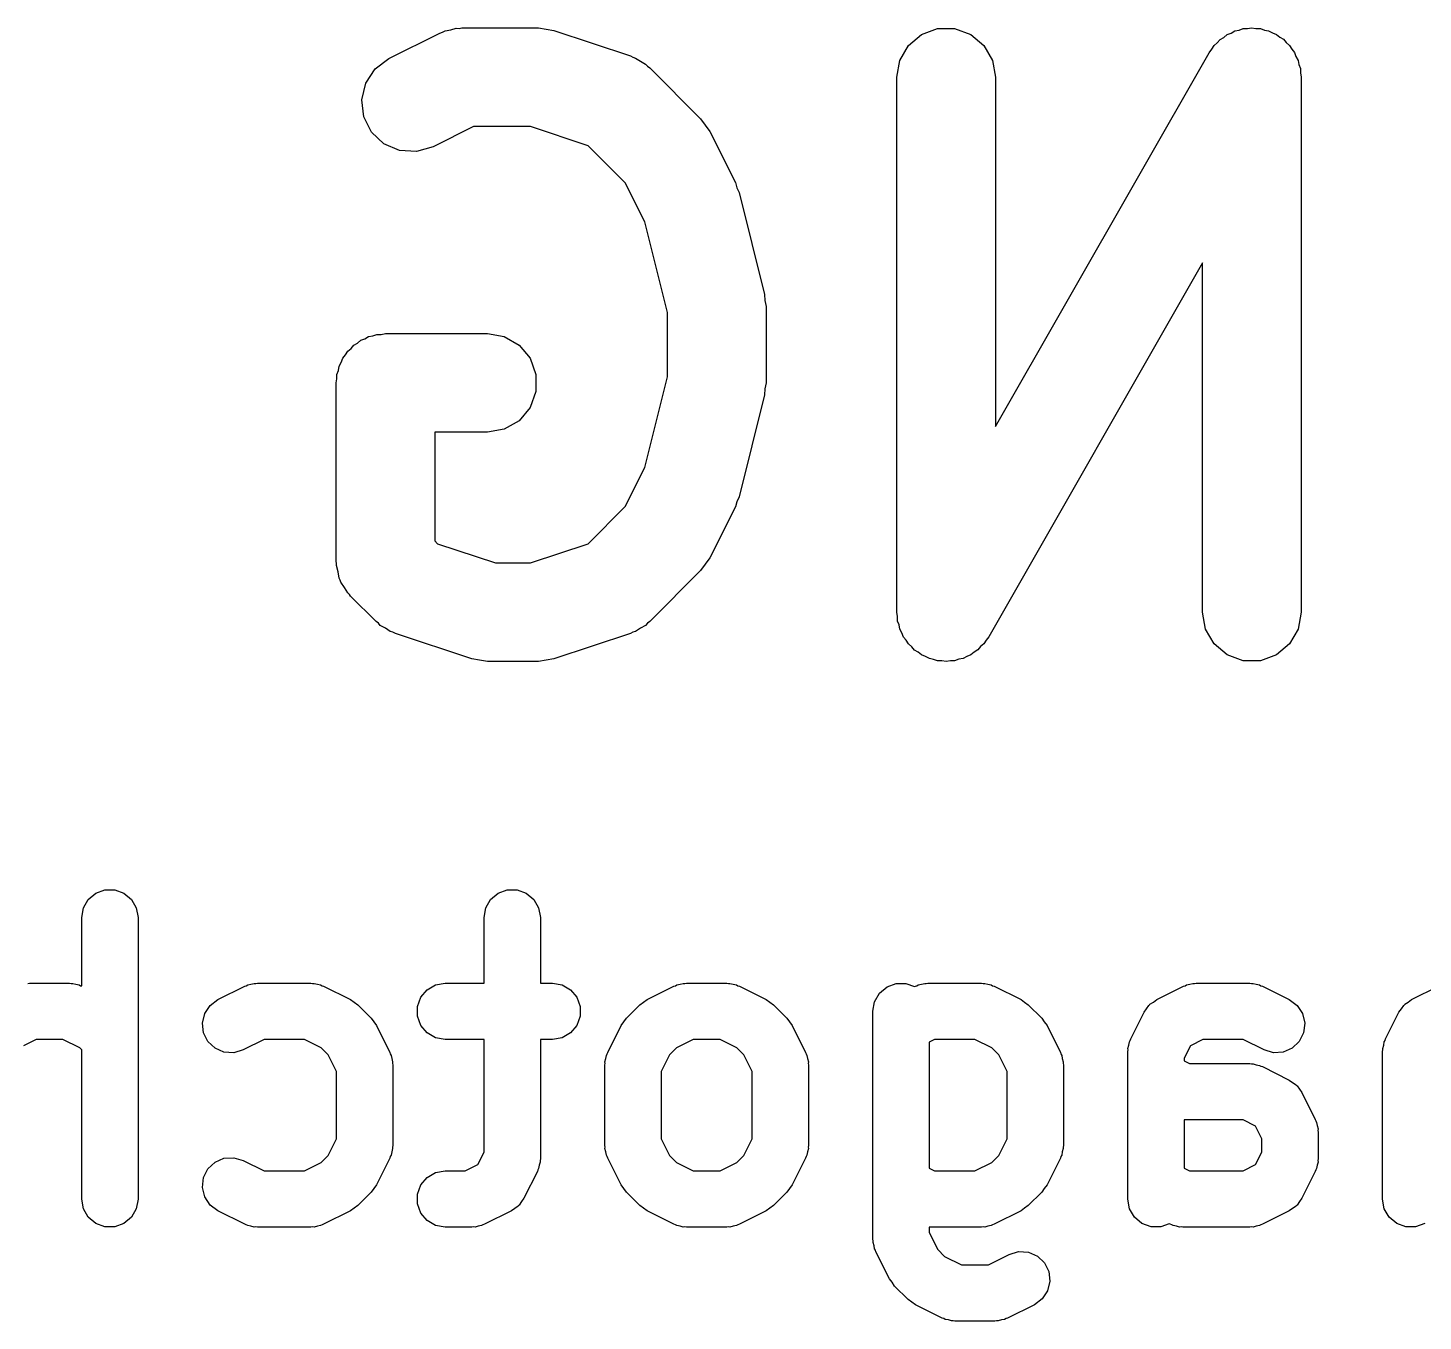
# Model space of a CAD drawing. Extents: x 53.9 to 85.1, y -80.4 to -47.1.
# Drawn here: x 76.066 to 81.02, y -52.78 to -48.188 of the extents above; entities that cross this region are included whole.
import ezdxf

# ---------------------------------------------------------------- set-up
doc = ezdxf.new("R2010")
doc.units = 0
doc.header["$MEASUREMENT"] = 0
doc.layers.add('BLACK', color=7, linetype='CONTINUOUS')

msp = doc.modelspace()

# ---------------------------------------------------------------- linework, layer by layer
at = {"layer": 'BLACK', "linetype": 'CONTINUOUS'}
for p, q in [((77.5384, -48.2031), (77.5471, -48.1981)), ((77.5471, -48.1981), (77.5673, -48.1945)), ((77.5673, -48.1945), (77.587, -48.1887)), ((77.587, -48.1887), (77.597, -48.1893)), ((77.597, -48.1893), (77.607, -48.1875)), ((77.607, -48.1875), (77.8784, -48.1875)), ((77.8784, -48.1875), (77.906, -48.1924)), ((77.906, -48.1924), (77.9337, -48.1965)), ((77.9337, -48.1965), (78.2052, -48.287)), ((79.2385, -48.211), (79.2956, -48.1902)), ((79.2956, -48.1902), (79.3564, -48.1902)), ((79.3564, -48.1902), (79.4135, -48.211)), ((80.3383, -48.2059), (80.3512, -48.1983)), ((80.3512, -48.1983), (80.3666, -48.1956)), ((80.3666, -48.1956), (80.3813, -48.1902)), ((80.3813, -48.1902), (80.3963, -48.1902)), ((80.3963, -48.1902), (80.411, -48.1875)), ((80.411, -48.1875), (80.4264, -48.1902)), ((80.4264, -48.1902), (80.4421, -48.1902)), ((80.4421, -48.1902), (80.4562, -48.1953)), ((80.4562, -48.1953), (80.4709, -48.1978)), ((80.4709, -48.1978), (80.4845, -48.2056)), ((77.3478, -48.2965), (77.5287, -48.206)), ((77.5287, -48.206), (77.5384, -48.2031)), ((79.192, -48.25), (79.2385, -48.211)), ((79.4135, -48.211), (79.4601, -48.25)), ((80.2777, -48.25), (80.2891, -48.2404)), ((80.2891, -48.2404), (80.2987, -48.229)), ((80.2987, -48.229), (80.3122, -48.2211)), ((80.3122, -48.2211), (80.3242, -48.211)), ((80.3242, -48.211), (80.3383, -48.2059)), ((80.4845, -48.2056), (80.4992, -48.211)), ((80.4992, -48.211), (80.5107, -48.2206)), ((80.5107, -48.2206), (80.5236, -48.228)), ((80.5236, -48.228), (80.5338, -48.2399)), ((80.5338, -48.2399), (80.5458, -48.25)), ((77.2989, -48.3327), (77.3478, -48.2965)), ((78.2052, -48.287), (78.214, -48.2918)), ((78.214, -48.2918), (78.2238, -48.2944)), ((78.2238, -48.2944), (78.2406, -48.3062)), ((79.1616, -48.3027), (79.192, -48.25)), ((79.4601, -48.25), (79.4905, -48.3027)), ((79.501, -49.6035), (80.2598, -48.2757)), ((80.2598, -48.2757), (80.2698, -48.2636)), ((80.2698, -48.2636), (80.2777, -48.25)), ((80.5458, -48.25), (80.5533, -48.263)), ((80.5533, -48.263), (80.5629, -48.2743)), ((80.5629, -48.2743), (80.5683, -48.2891)), ((80.5683, -48.2891), (80.5762, -48.3027)), ((77.2655, -48.3834), (77.2989, -48.3327)), ((78.2406, -48.3062), (78.2586, -48.3159)), ((78.2586, -48.3159), (78.2653, -48.3235)), ((78.2653, -48.3235), (78.2736, -48.3293)), ((78.2736, -48.3293), (78.4545, -48.5102)), ((79.151, -48.3625), (79.1616, -48.3027)), ((79.4905, -48.3027), (79.501, -48.3625)), ((80.5762, -48.3027), (80.5788, -48.3174)), ((80.5788, -48.3174), (80.5839, -48.3314)), ((80.5839, -48.3314), (80.584, -48.3471)), ((80.584, -48.3471), (80.5867, -48.3625)), ((77.2513, -48.4425), (77.2655, -48.3834)), ((79.151, -50.2625), (79.151, -48.3625)), ((79.501, -48.3625), (79.501, -49.6035)), ((80.5867, -48.3625), (80.5867, -50.2625)), ((77.2583, -48.5029), (77.2513, -48.4425)), ((77.2855, -48.5573), (77.2583, -48.5029)), ((77.6483, -48.5375), (77.5043, -48.6095)), ((77.85, -48.5375), (77.6483, -48.5375)), ((78.0553, -48.606), (77.85, -48.5375)), ((78.4545, -48.5102), (78.4706, -48.5332)), ((78.4706, -48.5332), (78.4873, -48.5557)), ((77.3296, -48.599), (77.2855, -48.5573)), ((78.4873, -48.5557), (78.5778, -48.7366)), ((77.3854, -48.6232), (77.3296, -48.599)), ((77.446, -48.6269), (77.3854, -48.6232)), ((77.5043, -48.6095), (77.446, -48.6269)), ((78.187, -48.7376), (78.0553, -48.606)), ((78.2561, -48.876), (78.187, -48.7376)), ((78.5778, -48.7366), (78.5832, -48.755)), ((78.5832, -48.755), (78.591, -48.7725)), ((78.591, -48.7725), (78.6815, -49.1344)), ((78.3367, -49.1984), (78.2561, -48.876)), ((80.2367, -49.0215), (79.478, -50.3493)), ((80.2367, -50.2625), (80.2367, -49.0215)), ((78.6815, -49.1344), (78.683, -49.1557)), ((78.683, -49.1557), (78.6867, -49.1768)), ((78.6867, -49.1768), (78.6867, -49.4482)), ((78.3367, -49.4267), (78.3367, -49.1984)), ((77.2624, -49.2914), (77.2757, -49.2838)), ((77.2757, -49.2838), (77.2908, -49.2811)), ((77.2908, -49.2811), (77.3052, -49.2759)), ((77.3052, -49.2759), (77.3205, -49.2759)), ((77.3205, -49.2759), (77.3355, -49.2732)), ((77.3355, -49.2732), (77.6975, -49.2732)), ((77.6975, -49.2732), (77.7573, -49.2838)), ((77.7573, -49.2838), (77.8099, -49.3142)), ((77.1938, -49.349), (77.2015, -49.3357)), ((77.2015, -49.3357), (77.2132, -49.3259)), ((77.2132, -49.3259), (77.2231, -49.3142)), ((77.2231, -49.3142), (77.2363, -49.3065)), ((77.2363, -49.3065), (77.248, -49.2967)), ((77.248, -49.2967), (77.2624, -49.2914)), ((77.8099, -49.3142), (77.849, -49.3607)), ((77.1684, -49.4035), (77.1711, -49.3884)), ((77.1711, -49.3884), (77.1788, -49.3751)), ((77.1788, -49.3751), (77.184, -49.3607)), ((77.184, -49.3607), (77.1938, -49.349)), ((77.849, -49.3607), (77.8698, -49.4178)), ((77.1605, -49.4482), (77.1632, -49.4332)), ((77.1632, -49.4178), (77.1684, -49.4035)), ((77.1632, -49.4332), (77.1632, -49.4178)), ((77.8698, -49.4178), (77.8698, -49.4786)), ((78.2561, -49.7491), (78.3367, -49.4267)), ((77.1605, -50.0816), (77.1605, -49.4482)), ((77.8698, -49.4786), (77.849, -49.5357)), ((78.683, -49.4693), (78.6815, -49.4907)), ((78.6867, -49.4482), (78.683, -49.4693)), ((77.849, -49.5357), (77.8099, -49.5823)), ((78.6815, -49.4907), (78.591, -49.8526)), ((77.8099, -49.5823), (77.7573, -49.6127)), ((77.6975, -49.6232), (77.5105, -49.6232)), ((77.5105, -49.6232), (77.5105, -50.0091)), ((77.7573, -49.6127), (77.6975, -49.6232)), ((78.187, -49.8874), (78.2561, -49.7491)), ((78.5832, -49.8701), (78.5778, -49.8884)), ((78.591, -49.8526), (78.5832, -49.8701)), ((78.0553, -50.0191), (78.187, -49.8874)), ((78.5778, -49.8884), (78.4873, -50.0694)), ((77.5105, -50.0091), (77.5206, -50.0191)), ((77.5206, -50.0191), (77.7259, -50.0875)), ((77.85, -50.0875), (78.0553, -50.0191)), ((77.1619, -50.0892), (77.1605, -50.0816)), ((78.4873, -50.0694), (78.4706, -50.0919)), ((77.1612, -50.0968), (77.1619, -50.0892)), ((77.1671, -50.1189), (77.1612, -50.0968)), ((77.1711, -50.1414), (77.1671, -50.1189)), ((77.7259, -50.0875), (77.85, -50.0875)), ((78.4545, -50.1148), (78.2736, -50.2958)), ((78.4706, -50.0919), (78.4545, -50.1148)), ((77.1749, -50.1481), (77.1711, -50.1414)), ((77.1769, -50.1555), (77.1749, -50.1481)), ((77.1901, -50.1743), (77.1769, -50.1555)), ((77.2015, -50.1941), (77.1901, -50.1743)), ((77.2074, -50.199), (77.2015, -50.1941)), ((77.2118, -50.2053), (77.2074, -50.199)), ((77.3023, -50.2958), (77.2118, -50.2053)), ((79.1537, -50.278), (79.151, -50.2625)), ((79.1538, -50.2937), (79.1537, -50.278)), ((80.2473, -50.3224), (80.2367, -50.2625)), ((80.5867, -50.2625), (80.5762, -50.3224)), ((77.3105, -50.3016), (77.3023, -50.2958)), ((77.3172, -50.3091), (77.3105, -50.3016)), ((77.3353, -50.3189), (77.3172, -50.3091)), ((77.3521, -50.3307), (77.3353, -50.3189)), ((78.2406, -50.3189), (78.2238, -50.3307)), ((78.2586, -50.3091), (78.2406, -50.3189)), ((78.2653, -50.3016), (78.2586, -50.3091)), ((78.2736, -50.2958), (78.2653, -50.3016)), ((79.159, -50.3077), (79.1538, -50.2937)), ((79.1616, -50.3224), (79.159, -50.3077)), ((79.1694, -50.336), (79.1616, -50.3224)), ((80.2777, -50.375), (80.2473, -50.3224)), ((80.5762, -50.3224), (80.5458, -50.375)), ((77.3618, -50.3333), (77.3521, -50.3307)), ((77.3707, -50.3381), (77.3618, -50.3333)), ((77.6421, -50.4285), (77.3707, -50.3381)), ((78.2052, -50.3381), (77.9337, -50.4285)), ((78.214, -50.3333), (78.2052, -50.3381)), ((78.2238, -50.3307), (78.214, -50.3333)), ((79.1749, -50.3507), (79.1694, -50.336)), ((79.1845, -50.3621), (79.1749, -50.3507)), ((79.192, -50.375), (79.1845, -50.3621)), ((79.204, -50.3851), (79.192, -50.375)), ((79.4601, -50.375), (79.4486, -50.3846)), ((79.4679, -50.3614), (79.4601, -50.375)), ((79.478, -50.3493), (79.4679, -50.3614)), ((80.3242, -50.4141), (80.2777, -50.375)), ((80.5458, -50.375), (80.4992, -50.4141)), ((77.6699, -50.4327), (77.6421, -50.4285)), ((77.9337, -50.4285), (77.906, -50.4327)), ((79.2141, -50.3971), (79.204, -50.3851)), ((79.2271, -50.4045), (79.2141, -50.3971)), ((79.2385, -50.4141), (79.2271, -50.4045)), ((79.2533, -50.4194), (79.2385, -50.4141)), ((79.2669, -50.4272), (79.2533, -50.4194)), ((79.2816, -50.4298), (79.2669, -50.4272)), ((79.3866, -50.4267), (79.3712, -50.4295)), ((79.3995, -50.4192), (79.3866, -50.4267)), ((79.4135, -50.4141), (79.3995, -50.4192)), ((79.4255, -50.404), (79.4135, -50.4141)), ((79.4391, -50.3961), (79.4255, -50.404)), ((79.4486, -50.3846), (79.4391, -50.3961)), ((80.3813, -50.4349), (80.3242, -50.4141)), ((80.4992, -50.4141), (80.4421, -50.4349)), ((77.6975, -50.4375), (77.6699, -50.4327)), ((77.8784, -50.4375), (77.6975, -50.4375)), ((77.906, -50.4327), (77.8784, -50.4375)), ((79.2956, -50.4349), (79.2816, -50.4298)), ((79.3113, -50.4349), (79.2956, -50.4349)), ((79.3268, -50.4375), (79.3113, -50.4349)), ((79.3415, -50.4349), (79.3268, -50.4375)), ((79.3564, -50.4349), (79.3415, -50.4349)), ((79.3712, -50.4295), (79.3564, -50.4349)), ((80.4421, -50.4349), (80.3813, -50.4349)), ((76.2803, -51.2821), (76.3069, -51.2598)), ((76.3069, -51.2598), (76.3395, -51.2479)), ((76.3395, -51.2479), (76.3742, -51.2479)), ((76.3742, -51.2479), (76.4069, -51.2598)), ((76.4069, -51.2598), (76.4335, -51.2821)), ((77.7088, -51.2821), (77.7354, -51.2598)), ((77.7354, -51.2598), (77.7681, -51.2479)), ((77.7681, -51.2479), (77.8028, -51.2479)), ((77.8028, -51.2479), (77.8354, -51.2598)), ((77.8354, -51.2598), (77.862, -51.2821)), ((76.2569, -51.3464), (76.2629, -51.3122)), ((76.2629, -51.3122), (76.2803, -51.2821)), ((76.4335, -51.2821), (76.4508, -51.3122)), ((76.4508, -51.3122), (76.4569, -51.3464)), ((77.6854, -51.3464), (77.6915, -51.3122)), ((77.6915, -51.3122), (77.7088, -51.2821)), ((77.862, -51.2821), (77.8794, -51.3122)), ((77.8794, -51.3122), (77.8854, -51.3464)), ((76.2569, -51.5897), (76.2569, -51.3464)), ((76.4569, -51.3464), (76.4569, -52.3464)), ((77.6854, -51.5797), (77.6854, -51.3464)), ((77.8854, -51.3464), (77.8854, -51.5797)), ((76.0655, -51.5807), (76.0711, -51.5797)), ((76.0711, -51.5797), (76.214, -51.5797)), ((76.214, -51.5797), (76.2197, -51.5807)), ((76.2197, -51.5807), (76.2254, -51.5804)), ((76.2254, -51.5804), (76.2367, -51.5837)), ((76.2367, -51.5837), (76.2482, -51.5857)), ((76.2482, -51.5857), (76.2532, -51.5886)), ((76.2532, -51.5886), (76.2569, -51.5897)), ((76.7407, -51.6379), (76.8359, -51.5903)), ((76.8359, -51.5903), (76.8415, -51.5886)), ((76.8415, -51.5886), (76.8465, -51.5857)), ((76.8465, -51.5857), (76.858, -51.5837)), ((76.858, -51.5837), (76.8692, -51.5804)), ((76.8692, -51.5804), (76.875, -51.5807)), ((76.875, -51.5807), (76.8807, -51.5797)), ((76.8807, -51.5797), (77.0711, -51.5797)), ((77.0711, -51.5797), (77.0768, -51.5807)), ((77.0768, -51.5807), (77.0826, -51.5804)), ((77.0826, -51.5804), (77.0938, -51.5837)), ((77.0938, -51.5837), (77.1053, -51.5857)), ((77.1053, -51.5857), (77.1103, -51.5886)), ((77.1103, -51.5886), (77.1159, -51.5903)), ((77.1159, -51.5903), (77.2111, -51.6379)), ((77.4607, -51.6297), (77.4831, -51.6031)), ((77.4831, -51.6031), (77.5131, -51.5857)), ((77.5131, -51.5857), (77.5473, -51.5797)), ((77.5473, -51.5797), (77.6854, -51.5797)), ((77.8854, -51.5797), (77.9283, -51.5797)), ((77.9283, -51.5797), (77.9625, -51.5857)), ((77.9625, -51.5857), (77.9926, -51.6031)), ((77.9926, -51.6031), (78.0149, -51.6297)), ((78.2645, -51.6379), (78.3598, -51.5903)), ((78.3598, -51.5903), (78.3653, -51.5886)), ((78.3653, -51.5886), (78.3703, -51.5857)), ((78.3703, -51.5857), (78.3818, -51.5837)), ((78.3818, -51.5837), (78.393, -51.5804)), ((78.393, -51.5804), (78.3988, -51.5807)), ((78.3988, -51.5807), (78.4045, -51.5797)), ((78.4045, -51.5797), (78.5473, -51.5797)), ((78.5473, -51.5797), (78.553, -51.5807)), ((78.553, -51.5807), (78.5588, -51.5804)), ((78.5588, -51.5804), (78.57, -51.5837)), ((78.57, -51.5837), (78.5815, -51.5857)), ((78.5815, -51.5857), (78.5865, -51.5886)), ((78.5865, -51.5886), (78.5921, -51.5903)), ((78.5921, -51.5903), (78.6873, -51.6379)), ((79.0724, -51.6455), (79.0898, -51.6154)), ((79.0898, -51.6154), (79.1164, -51.5931)), ((79.1164, -51.5931), (79.149, -51.5812)), ((79.149, -51.5812), (79.1837, -51.5812)), ((79.1837, -51.5812), (79.2134, -51.592)), ((79.2134, -51.592), (79.2169, -51.5903)), ((79.2169, -51.5903), (79.2224, -51.5886)), ((79.2224, -51.5886), (79.2274, -51.5857)), ((79.2274, -51.5857), (79.239, -51.5837)), ((79.239, -51.5837), (79.2502, -51.5804)), ((79.2502, -51.5804), (79.2559, -51.5807)), ((79.2559, -51.5807), (79.2616, -51.5797)), ((79.2616, -51.5797), (79.4521, -51.5797)), ((79.4521, -51.5797), (79.4578, -51.5807)), ((79.4578, -51.5807), (79.4635, -51.5804)), ((79.4635, -51.5804), (79.4748, -51.5837)), ((79.4748, -51.5837), (79.4863, -51.5857)), ((79.4863, -51.5857), (79.4913, -51.5886)), ((79.4913, -51.5886), (79.4968, -51.5903)), ((79.4968, -51.5903), (79.5921, -51.6379)), ((80.074, -51.6379), (80.1693, -51.5903)), ((80.1693, -51.5903), (80.1748, -51.5886)), ((80.1748, -51.5886), (80.1798, -51.5857)), ((80.1798, -51.5857), (80.1913, -51.5837)), ((80.1913, -51.5837), (80.2026, -51.5804)), ((80.2026, -51.5804), (80.2083, -51.5807)), ((80.2083, -51.5807), (80.214, -51.5797)), ((80.214, -51.5797), (80.4045, -51.5797)), ((80.4045, -51.5797), (80.4102, -51.5807)), ((80.4102, -51.5807), (80.4159, -51.5804)), ((80.4159, -51.5804), (80.4271, -51.5837)), ((80.4271, -51.5837), (80.4387, -51.5857)), ((80.4387, -51.5857), (80.4437, -51.5886)), ((80.4437, -51.5886), (80.4492, -51.5903)), ((80.4492, -51.5903), (80.5444, -51.6379)), ((80.9788, -51.6379), (81.074, -51.5903)), ((76.6937, -51.6876), (76.7128, -51.6586)), ((76.7128, -51.6586), (76.7407, -51.6379)), ((77.2111, -51.6379), (77.224, -51.6474)), ((77.224, -51.6474), (77.2371, -51.6566)), ((77.2371, -51.6566), (77.2847, -51.7042)), ((77.4489, -51.6623), (77.4607, -51.6297)), ((77.4489, -51.6971), (77.4489, -51.6623)), ((78.0149, -51.6297), (78.0268, -51.6623)), ((78.0268, -51.6623), (78.0268, -51.6971)), ((78.1909, -51.7042), (78.2385, -51.6566)), ((78.2385, -51.6566), (78.2516, -51.6474)), ((78.2516, -51.6474), (78.2645, -51.6379)), ((78.6873, -51.6379), (78.7001, -51.6474)), ((78.7001, -51.6474), (78.7133, -51.6566)), ((78.7133, -51.6566), (78.7609, -51.7042)), ((79.0664, -51.6797), (79.0724, -51.6455)), ((79.5921, -51.6379), (79.6049, -51.6474)), ((79.6049, -51.6474), (79.618, -51.6566)), ((79.618, -51.6566), (79.6657, -51.7042)), ((80.0381, -51.6708), (80.0461, -51.6586)), ((80.0461, -51.6586), (80.0484, -51.6569)), ((80.0484, -51.6569), (80.05, -51.6547)), ((80.05, -51.6547), (80.0622, -51.6466)), ((80.0622, -51.6466), (80.074, -51.6379)), ((80.5444, -51.6379), (80.5723, -51.6586)), ((80.5723, -51.6586), (80.5915, -51.6876)), ((80.9428, -51.6708), (80.9509, -51.6586)), ((80.9509, -51.6586), (80.9531, -51.6569)), ((80.9531, -51.6569), (80.9548, -51.6547)), ((80.9548, -51.6547), (80.967, -51.6466)), ((80.967, -51.6466), (80.9788, -51.6379)), ((76.6856, -51.7213), (76.6937, -51.6876)), ((77.2847, -51.7042), (77.2939, -51.7174)), ((77.4607, -51.7297), (77.4489, -51.6971)), ((78.0268, -51.6971), (78.0149, -51.7297)), ((78.1817, -51.7174), (78.1909, -51.7042)), ((78.7609, -51.7042), (78.7701, -51.7174)), ((79.0664, -52.4892), (79.0664, -51.6797)), ((79.6657, -51.7042), (79.6748, -51.7174)), ((79.9817, -51.7779), (80.0293, -51.6826)), ((80.0293, -51.6826), (80.0381, -51.6708)), ((80.5915, -51.6876), (80.5995, -51.7213)), ((80.8865, -51.7779), (80.9341, -51.6826)), ((80.9341, -51.6826), (80.9428, -51.6708)), ((76.6896, -51.7558), (76.6856, -51.7213)), ((76.7051, -51.7869), (76.6896, -51.7558)), ((77.2939, -51.7174), (77.3034, -51.7302)), ((77.3034, -51.7302), (77.3511, -51.8255)), ((77.4831, -51.7563), (77.4607, -51.7297)), ((77.5131, -51.7737), (77.4831, -51.7563)), ((77.9926, -51.7563), (77.9625, -51.7737)), ((78.0149, -51.7297), (77.9926, -51.7563)), ((78.1246, -51.8255), (78.1722, -51.7302)), ((78.1722, -51.7302), (78.1817, -51.7174)), ((78.7701, -51.7174), (78.7796, -51.7302)), ((78.7796, -51.7302), (78.8273, -51.8255)), ((79.6748, -51.7174), (79.6844, -51.7302)), ((79.6844, -51.7302), (79.732, -51.8255)), ((80.5956, -51.7558), (80.58, -51.7869)), ((80.5995, -51.7213), (80.5956, -51.7558)), ((76.0947, -51.7797), (76.0504, -51.8019)), ((76.1904, -51.7797), (76.0947, -51.7797)), ((76.25, -51.8095), (76.1904, -51.7797)), ((76.2569, -51.8164), (76.25, -51.8095)), ((76.7303, -51.8108), (76.7051, -51.7869)), ((76.7622, -51.8246), (76.7303, -51.8108)), ((76.9043, -51.7797), (76.8301, -51.8168)), ((77.0475, -51.7797), (76.9043, -51.7797)), ((77.1071, -51.8095), (77.0475, -51.7797)), ((77.1318, -51.8342), (77.1071, -51.8095)), ((77.5473, -51.7797), (77.5131, -51.7737)), ((77.6854, -51.7797), (77.5473, -51.7797)), ((77.6854, -52.1799), (77.6854, -51.7797)), ((77.9283, -51.7797), (77.8854, -51.7797)), ((77.8854, -51.7797), (77.8854, -52.2035)), ((77.9625, -51.7737), (77.9283, -51.7797)), ((78.3685, -51.8095), (78.3438, -51.8342)), ((78.4281, -51.7797), (78.3685, -51.8095)), ((78.5237, -51.7797), (78.4281, -51.7797)), ((78.5833, -51.8095), (78.5237, -51.7797)), ((78.608, -51.8342), (78.5833, -51.8095)), ((79.2852, -51.7797), (79.2664, -51.7891)), ((79.2664, -51.7891), (79.2664, -52.237)), ((79.4285, -51.7797), (79.2852, -51.7797)), ((79.4881, -51.8095), (79.4285, -51.7797)), ((79.5128, -51.8342), (79.4881, -51.8095)), ((79.9718, -51.8111), (79.9751, -51.7999)), ((79.9721, -51.8169), (79.9718, -51.8111)), ((79.9751, -51.7999), (79.9772, -51.7884)), ((79.9772, -51.7884), (79.9801, -51.7834)), ((79.9801, -51.7834), (79.9817, -51.7779)), ((80.1933, -51.8019), (80.1711, -51.8462)), ((80.2376, -51.7797), (80.1933, -51.8019)), ((80.3809, -51.7797), (80.2376, -51.7797)), ((80.455, -51.8168), (80.3809, -51.7797)), ((80.5548, -51.8108), (80.5229, -51.8246)), ((80.58, -51.7869), (80.5548, -51.8108)), ((80.8766, -51.8111), (80.8799, -51.7999)), ((80.8769, -51.8169), (80.8766, -51.8111)), ((80.8799, -51.7999), (80.8819, -51.7884)), ((80.8819, -51.7884), (80.8848, -51.7834)), ((80.8848, -51.7834), (80.8865, -51.7779)), ((76.2569, -52.3464), (76.2569, -51.8164)), ((76.7969, -51.8267), (76.7622, -51.8246)), ((76.8301, -51.8168), (76.7969, -51.8267)), ((77.1616, -51.8938), (77.1318, -51.8342)), ((77.3511, -51.8255), (77.3527, -51.831)), ((77.3527, -51.831), (77.3556, -51.836)), ((77.3556, -51.836), (77.3576, -51.8475)), ((77.3576, -51.8475), (77.361, -51.8588)), ((77.361, -51.8588), (77.3606, -51.8645)), ((77.3606, -51.8645), (77.3616, -51.8702)), ((78.114, -51.8702), (78.115, -51.8645)), ((78.1147, -51.8588), (78.118, -51.8475)), ((78.115, -51.8645), (78.1147, -51.8588)), ((78.118, -51.8475), (78.12, -51.836)), ((78.12, -51.836), (78.1229, -51.831)), ((78.1229, -51.831), (78.1246, -51.8255)), ((78.3438, -51.8342), (78.314, -51.8938)), ((78.6378, -51.8938), (78.608, -51.8342)), ((78.8273, -51.8255), (78.8289, -51.831)), ((78.8289, -51.831), (78.8318, -51.836)), ((78.8318, -51.836), (78.8338, -51.8475)), ((78.8338, -51.8475), (78.8372, -51.8588)), ((78.8372, -51.8588), (78.8368, -51.8645)), ((78.8368, -51.8645), (78.8378, -51.8702)), ((79.5426, -51.8938), (79.5128, -51.8342)), ((79.732, -51.8255), (79.7337, -51.831)), ((79.7337, -51.831), (79.7365, -51.836)), ((79.7365, -51.836), (79.7386, -51.8475)), ((79.7386, -51.8475), (79.7419, -51.8588)), ((79.7419, -51.8588), (79.7416, -51.8645)), ((79.7416, -51.8645), (79.7426, -51.8702)), ((79.9711, -51.8226), (79.9721, -51.8169)), ((79.9711, -52.3464), (79.9711, -51.8226)), ((80.1711, -51.8462), (80.1711, -51.856)), ((80.1711, -51.856), (80.19, -51.8654)), ((80.19, -51.8654), (80.4045, -51.8654)), ((80.4045, -51.8654), (80.4102, -51.8664)), ((80.4883, -51.8267), (80.455, -51.8168)), ((80.5229, -51.8246), (80.4883, -51.8267)), ((80.8759, -51.8226), (80.8769, -51.8169)), ((80.8759, -52.3464), (80.8759, -51.8226)), ((77.1616, -52.1323), (77.1616, -51.8938)), ((77.3616, -51.8702), (77.3616, -52.1559)), ((78.114, -52.1559), (78.114, -51.8702)), ((78.314, -51.8938), (78.314, -52.1323)), ((78.6378, -52.1323), (78.6378, -51.8938)), ((78.8378, -51.8702), (78.8378, -52.1559)), ((79.5426, -52.1323), (79.5426, -51.8938)), ((79.7426, -51.8702), (79.7426, -52.1559)), ((80.4102, -51.8664), (80.4159, -51.8661)), ((80.4159, -51.8661), (80.4271, -51.8694)), ((80.4271, -51.8694), (80.4387, -51.8715)), ((80.4387, -51.8715), (80.4437, -51.8743)), ((80.4437, -51.8743), (80.4492, -51.876)), ((80.4492, -51.876), (80.5444, -51.9236)), ((80.5444, -51.9236), (80.5562, -51.9323)), ((80.5562, -51.9323), (80.5685, -51.9404)), ((80.5685, -51.9404), (80.5701, -51.9426)), ((80.5701, -51.9426), (80.5723, -51.9443)), ((80.5723, -51.9443), (80.5804, -51.9565)), ((80.5804, -51.9565), (80.5892, -51.9683)), ((80.5892, -51.9683), (80.6368, -52.0636)), ((80.6368, -52.0636), (80.6384, -52.0691)), ((80.1711, -52.0654), (80.1711, -52.237)), ((80.3809, -52.0654), (80.1711, -52.0654)), ((80.4252, -52.0876), (80.3809, -52.0654)), ((80.4473, -52.1319), (80.4252, -52.0876)), ((80.6384, -52.0691), (80.6413, -52.0741)), ((80.6413, -52.0741), (80.6433, -52.0856)), ((80.6433, -52.0856), (80.6467, -52.0969)), ((80.6467, -52.0969), (80.6463, -52.1026)), ((80.6463, -52.1026), (80.6473, -52.1083)), ((80.6473, -52.1083), (80.6473, -52.2035)), ((77.1318, -52.1919), (77.1616, -52.1323)), ((77.3616, -52.1559), (77.3606, -52.1616)), ((77.3606, -52.1616), (77.361, -52.1673)), ((78.115, -52.1616), (78.114, -52.1559)), ((78.1147, -52.1673), (78.115, -52.1616)), ((78.314, -52.1323), (78.3438, -52.1919)), ((78.608, -52.1919), (78.6378, -52.1323)), ((78.8378, -52.1559), (78.8368, -52.1616)), ((78.8368, -52.1616), (78.8372, -52.1673)), ((79.5128, -52.1919), (79.5426, -52.1323)), ((79.7426, -52.1559), (79.7416, -52.1616)), ((79.7416, -52.1616), (79.7419, -52.1673)), ((80.4473, -52.1799), (80.4473, -52.1319)), ((76.7303, -52.2153), (76.7622, -52.2015)), ((76.7622, -52.2015), (76.7969, -52.1994)), ((76.7969, -52.1994), (76.8301, -52.2093)), ((76.8301, -52.2093), (76.9043, -52.2464)), ((77.1071, -52.2166), (77.1318, -52.1919)), ((77.3511, -52.2006), (77.3034, -52.2959)), ((77.3527, -52.1951), (77.3511, -52.2006)), ((77.3556, -52.1901), (77.3527, -52.1951)), ((77.3576, -52.1786), (77.3556, -52.1901)), ((77.361, -52.1673), (77.3576, -52.1786)), ((77.6633, -52.2242), (77.6854, -52.1799)), ((77.8854, -52.2035), (77.8844, -52.2092)), ((77.8844, -52.2092), (77.8848, -52.215)), ((78.118, -52.1786), (78.1147, -52.1673)), ((78.12, -52.1901), (78.118, -52.1786)), ((78.1229, -52.1951), (78.12, -52.1901)), ((78.1246, -52.2006), (78.1229, -52.1951)), ((78.1722, -52.2959), (78.1246, -52.2006)), ((78.3438, -52.1919), (78.3685, -52.2166)), ((78.5833, -52.2166), (78.608, -52.1919)), ((78.8273, -52.2006), (78.7796, -52.2959)), ((78.8289, -52.1951), (78.8273, -52.2006)), ((78.8318, -52.1901), (78.8289, -52.1951)), ((78.8338, -52.1786), (78.8318, -52.1901)), ((78.8372, -52.1673), (78.8338, -52.1786)), ((79.4881, -52.2166), (79.5128, -52.1919)), ((79.732, -52.2006), (79.6844, -52.2959)), ((79.7337, -52.1951), (79.732, -52.2006)), ((79.7365, -52.1901), (79.7337, -52.1951)), ((79.7386, -52.1786), (79.7365, -52.1901)), ((79.7419, -52.1673), (79.7386, -52.1786)), ((80.4252, -52.2242), (80.4473, -52.1799)), ((80.6473, -52.2035), (80.6463, -52.2092)), ((80.6463, -52.2092), (80.6467, -52.215)), ((76.6896, -52.2703), (76.7051, -52.2392)), ((76.7051, -52.2392), (76.7303, -52.2153)), ((76.9043, -52.2464), (77.0475, -52.2464)), ((77.0475, -52.2464), (77.1071, -52.2166)), ((77.4831, -52.2698), (77.5131, -52.2524)), ((77.5131, -52.2524), (77.5473, -52.2464)), ((77.5473, -52.2464), (77.619, -52.2464)), ((77.619, -52.2464), (77.6633, -52.2242)), ((77.8749, -52.2482), (77.8273, -52.3435)), ((77.8765, -52.2427), (77.8749, -52.2482)), ((77.8794, -52.2377), (77.8765, -52.2427)), ((77.8814, -52.2262), (77.8794, -52.2377)), ((77.8848, -52.215), (77.8814, -52.2262)), ((78.3685, -52.2166), (78.4281, -52.2464)), ((78.4281, -52.2464), (78.5237, -52.2464)), ((78.5237, -52.2464), (78.5833, -52.2166)), ((79.2664, -52.237), (79.2852, -52.2464)), ((79.2852, -52.2464), (79.4285, -52.2464)), ((79.4285, -52.2464), (79.4881, -52.2166)), ((80.1711, -52.237), (80.19, -52.2464)), ((80.19, -52.2464), (80.3809, -52.2464)), ((80.3809, -52.2464), (80.4252, -52.2242)), ((80.6368, -52.2482), (80.5892, -52.3435)), ((80.6384, -52.2427), (80.6368, -52.2482)), ((80.6413, -52.2377), (80.6384, -52.2427)), ((80.6433, -52.2262), (80.6413, -52.2377)), ((80.6467, -52.215), (80.6433, -52.2262)), ((76.6856, -52.3048), (76.6896, -52.2703)), ((76.6937, -52.3385), (76.6856, -52.3048)), ((77.2939, -52.3087), (77.2847, -52.3219)), ((77.3034, -52.2959), (77.2939, -52.3087)), ((77.4489, -52.329), (77.4607, -52.2964)), ((77.4607, -52.2964), (77.4831, -52.2698)), ((78.1817, -52.3087), (78.1722, -52.2959)), ((78.1909, -52.3219), (78.1817, -52.3087)), ((78.7701, -52.3087), (78.7609, -52.3219)), ((78.7796, -52.2959), (78.7701, -52.3087)), ((79.6748, -52.3087), (79.6657, -52.3219)), ((79.6844, -52.2959), (79.6748, -52.3087)), ((76.2629, -52.3806), (76.2569, -52.3464)), ((76.4569, -52.3464), (76.4508, -52.3806)), ((76.7128, -52.3675), (76.6937, -52.3385)), ((77.2847, -52.3219), (77.2371, -52.3695)), ((77.4489, -52.3637), (77.4489, -52.329)), ((77.8185, -52.3553), (77.8104, -52.3675)), ((77.8273, -52.3435), (77.8185, -52.3553)), ((78.2385, -52.3695), (78.1909, -52.3219)), ((78.7609, -52.3219), (78.7133, -52.3695)), ((79.6657, -52.3219), (79.618, -52.3695)), ((79.9772, -52.3806), (79.9711, -52.3464)), ((80.5804, -52.3553), (80.5723, -52.3675)), ((80.5892, -52.3435), (80.5804, -52.3553)), ((80.8819, -52.3806), (80.8759, -52.3464)), ((76.2803, -52.4107), (76.2629, -52.3806)), ((76.4508, -52.3806), (76.4335, -52.4107)), ((76.7407, -52.3882), (76.7128, -52.3675)), ((76.8359, -52.4358), (76.7407, -52.3882)), ((77.2111, -52.3882), (77.1159, -52.4358)), ((77.224, -52.3787), (77.2111, -52.3882)), ((77.2371, -52.3695), (77.224, -52.3787)), ((77.4607, -52.3964), (77.4489, -52.3637)), ((77.4831, -52.423), (77.4607, -52.3964)), ((77.7825, -52.3882), (77.6873, -52.4358)), ((77.7943, -52.3795), (77.7825, -52.3882)), ((77.8066, -52.3714), (77.7943, -52.3795)), ((77.8082, -52.3692), (77.8066, -52.3714)), ((77.8104, -52.3675), (77.8082, -52.3692)), ((78.2516, -52.3787), (78.2385, -52.3695)), ((78.2645, -52.3882), (78.2516, -52.3787)), ((78.3598, -52.4358), (78.2645, -52.3882)), ((78.6873, -52.3882), (78.5921, -52.4358)), ((78.7001, -52.3787), (78.6873, -52.3882)), ((78.7133, -52.3695), (78.7001, -52.3787)), ((79.5921, -52.3882), (79.4968, -52.4358)), ((79.6049, -52.3787), (79.5921, -52.3882)), ((79.618, -52.3695), (79.6049, -52.3787)), ((79.9945, -52.4107), (79.9772, -52.3806)), ((80.5444, -52.3882), (80.4492, -52.4358)), ((80.5562, -52.3795), (80.5444, -52.3882)), ((80.5685, -52.3714), (80.5562, -52.3795)), ((80.5701, -52.3692), (80.5685, -52.3714)), ((80.5723, -52.3675), (80.5701, -52.3692)), ((80.8993, -52.4107), (80.8819, -52.3806)), ((76.3069, -52.433), (76.2803, -52.4107)), ((76.3395, -52.4449), (76.3069, -52.433)), ((76.3742, -52.4449), (76.3395, -52.4449)), ((76.4069, -52.433), (76.3742, -52.4449)), ((76.4335, -52.4107), (76.4069, -52.433)), ((76.8415, -52.4375), (76.8359, -52.4358)), ((76.8465, -52.4403), (76.8415, -52.4375)), ((76.858, -52.4424), (76.8465, -52.4403)), ((76.8692, -52.4457), (76.858, -52.4424)), ((76.875, -52.4454), (76.8692, -52.4457)), ((76.8807, -52.4464), (76.875, -52.4454)), ((77.0711, -52.4464), (76.8807, -52.4464)), ((77.0768, -52.4454), (77.0711, -52.4464)), ((77.0826, -52.4457), (77.0768, -52.4454)), ((77.0938, -52.4424), (77.0826, -52.4457)), ((77.1053, -52.4403), (77.0938, -52.4424)), ((77.1103, -52.4375), (77.1053, -52.4403)), ((77.1159, -52.4358), (77.1103, -52.4375)), ((77.5131, -52.4403), (77.4831, -52.423)), ((77.5473, -52.4464), (77.5131, -52.4403)), ((77.6426, -52.4464), (77.5473, -52.4464)), ((77.6482, -52.4454), (77.6426, -52.4464)), ((77.654, -52.4457), (77.6482, -52.4454)), ((77.6652, -52.4424), (77.654, -52.4457)), ((77.6768, -52.4403), (77.6652, -52.4424)), ((77.6818, -52.4375), (77.6768, -52.4403)), ((77.6873, -52.4358), (77.6818, -52.4375)), ((78.3653, -52.4375), (78.3598, -52.4358)), ((78.3703, -52.4403), (78.3653, -52.4375)), ((78.3818, -52.4424), (78.3703, -52.4403)), ((78.393, -52.4457), (78.3818, -52.4424)), ((78.3988, -52.4454), (78.393, -52.4457)), ((78.4045, -52.4464), (78.3988, -52.4454)), ((78.5473, -52.4464), (78.4045, -52.4464)), ((78.553, -52.4454), (78.5473, -52.4464)), ((78.5588, -52.4457), (78.553, -52.4454)), ((78.57, -52.4424), (78.5588, -52.4457)), ((78.5815, -52.4403), (78.57, -52.4424)), ((78.5865, -52.4375), (78.5815, -52.4403)), ((78.5921, -52.4358), (78.5865, -52.4375)), ((79.4521, -52.4464), (79.2664, -52.4464)), ((79.2664, -52.4464), (79.2664, -52.4656)), ((79.4578, -52.4454), (79.4521, -52.4464)), ((79.4635, -52.4457), (79.4578, -52.4454)), ((79.4748, -52.4424), (79.4635, -52.4457)), ((79.4863, -52.4403), (79.4748, -52.4424)), ((79.4913, -52.4375), (79.4863, -52.4403)), ((79.4968, -52.4358), (79.4913, -52.4375)), ((80.0211, -52.433), (79.9945, -52.4107)), ((80.0538, -52.4449), (80.0211, -52.433)), ((80.0885, -52.4449), (80.0538, -52.4449)), ((80.1182, -52.4341), (80.0885, -52.4449)), ((80.1217, -52.4358), (80.1182, -52.4341)), ((80.1272, -52.4375), (80.1217, -52.4358)), ((80.1322, -52.4403), (80.1272, -52.4375)), ((80.1437, -52.4424), (80.1322, -52.4403)), ((80.1549, -52.4457), (80.1437, -52.4424)), ((80.1607, -52.4454), (80.1549, -52.4457)), ((80.1664, -52.4464), (80.1607, -52.4454)), ((80.4045, -52.4464), (80.1664, -52.4464)), ((80.4102, -52.4454), (80.4045, -52.4464)), ((80.4159, -52.4457), (80.4102, -52.4454)), ((80.4271, -52.4424), (80.4159, -52.4457)), ((80.4387, -52.4403), (80.4271, -52.4424)), ((80.4437, -52.4375), (80.4387, -52.4403)), ((80.4492, -52.4358), (80.4437, -52.4375)), ((80.9259, -52.433), (80.8993, -52.4107)), ((80.9585, -52.4449), (80.9259, -52.433)), ((80.9933, -52.4449), (80.9585, -52.4449)), ((81.0259, -52.433), (80.9933, -52.4449)), ((79.0674, -52.4949), (79.0664, -52.4892)), ((79.067, -52.5007), (79.0674, -52.4949)), ((79.0704, -52.5119), (79.067, -52.5007)), ((79.2664, -52.4656), (79.2962, -52.5252)), ((79.0724, -52.5234), (79.0704, -52.5119)), ((79.0753, -52.5284), (79.0724, -52.5234)), ((79.0769, -52.534), (79.0753, -52.5284)), ((79.1246, -52.6292), (79.0769, -52.534)), ((79.2962, -52.5252), (79.3209, -52.5499)), ((79.3209, -52.5499), (79.3805, -52.5797)), ((79.4761, -52.5797), (79.5502, -52.5427)), ((79.5502, -52.5427), (79.5835, -52.5328)), ((79.5835, -52.5328), (79.6182, -52.5348)), ((79.6182, -52.5348), (79.6501, -52.5486)), ((79.6501, -52.5486), (79.6753, -52.5725)), ((79.3805, -52.5797), (79.4761, -52.5797)), ((79.6753, -52.5725), (79.6908, -52.6036)), ((79.6908, -52.6036), (79.6948, -52.6381)), ((79.1341, -52.642), (79.1246, -52.6292)), ((79.1433, -52.6552), (79.1341, -52.642)), ((79.1909, -52.7028), (79.1433, -52.6552)), ((79.6948, -52.6381), (79.6867, -52.6719)), ((79.204, -52.712), (79.1909, -52.7028)), ((79.6676, -52.7008), (79.6397, -52.7215)), ((79.6867, -52.6719), (79.6676, -52.7008)), ((79.2169, -52.7215), (79.204, -52.712)), ((79.3121, -52.7692), (79.2169, -52.7215)), ((79.6397, -52.7215), (79.5444, -52.7692)), ((79.3177, -52.7708), (79.3121, -52.7692)), ((79.3227, -52.7737), (79.3177, -52.7708)), ((79.3342, -52.7757), (79.3227, -52.7737)), ((79.3454, -52.7791), (79.3342, -52.7757)), ((79.3512, -52.7787), (79.3454, -52.7791)), ((79.3569, -52.7797), (79.3512, -52.7787)), ((79.4997, -52.7797), (79.3569, -52.7797)), ((79.5054, -52.7787), (79.4997, -52.7797)), ((79.5111, -52.7791), (79.5054, -52.7787)), ((79.5224, -52.7757), (79.5111, -52.7791)), ((79.5339, -52.7737), (79.5224, -52.7757)), ((79.5389, -52.7708), (79.5339, -52.7737)), ((79.5444, -52.7692), (79.5389, -52.7708))]:
    msp.add_line(p, q, dxfattribs=at)

doc.saveas('drawing.dxf')
